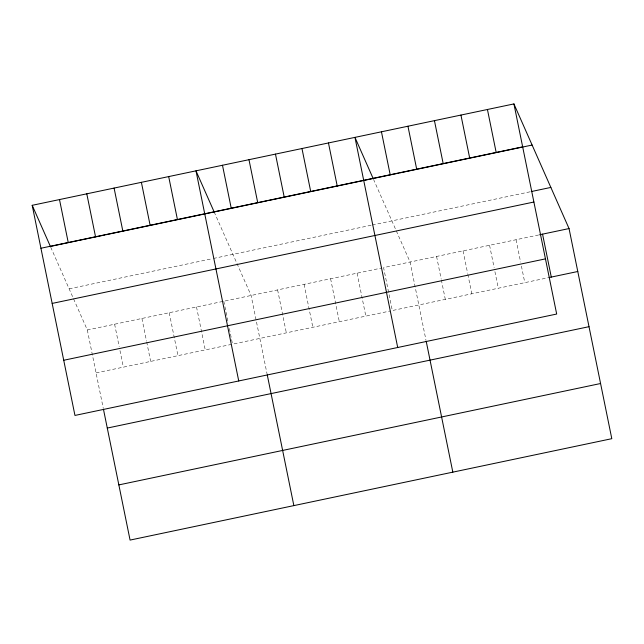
<?xml version="1.0" encoding="UTF-8"?>
<svg xmlns="http://www.w3.org/2000/svg" width="644" height="644" viewBox="0 0 644 644"><rect width="100%" height="100%" fill="white"/><g stroke="black" fill="none" stroke-linecap="round" stroke-linejoin="round"><path stroke-width="0.48" stroke-dasharray="3.22 2.42" d="M69.133 288.826L212.448 258.663M213.422 258.453L371.282 225.231M372.264 225.022L530.254 191.767M73.577 298.88L87.318 329.961L381.618 268.017M538.634 234.971L383.583 267.598L392.317 310.537L549.332 277.492M96.061 372.9L390.361 310.955M373.496 179.298L410.083 262.028L426.03 340.426M214.178 211.973L251.112 295.483L267.059 373.89M50.739 247.232L73.175 297.963M516.061 239.721L520.626 262.164M521.423 266.069L524.796 282.66M489.569 245.292L494.133 267.743M494.922 271.647L498.303 288.23M463.068 250.87L467.633 273.314M467.834 274.296L471.802 293.809M436.576 256.449L441.14 278.892M441.341 279.866L445.31 299.388M357.09 273.177L365.824 316.115M330.597 278.755L339.332 321.694M304.097 284.334L312.839 327.273M277.604 289.905L286.339 332.843M223.814 301.231L227.984 321.726M229.369 328.553L232.347 343.196M196.517 306.979L205.251 349.917M169.219 312.718L177.953 355.657M141.913 318.466L146.486 340.909M146.679 341.892L150.656 361.405M114.616 324.214L119.188 346.657M119.977 350.561L123.358 367.152M87.318 329.961L103.273 408.36"/><path stroke-width="0.97" d="M513.928 103.917L556.682 314.039L74.954 415.436L32.2 205.315L513.928 103.917L569.046 228.564L611.8 438.685L130.072 540.083L103.475 409.351M40.934 248.246L522.662 146.856M51.367 246.241L77.691 240.703M78.665 240.494L104.988 234.955M105.962 234.746L239.689 206.603M240.671 206.394L267.171 200.815M268.146 200.614L398.66 173.139M399.642 172.938L532.121 145.053M531.236 191.566L550.861 187.428M52.164 303.421L533.892 202.031M539.608 234.762L569.046 228.564M63.724 360.262L545.452 258.872M549.332 277.492L577.789 271.502M107.282 428.067L589.01 326.677M118.85 484.908L600.578 383.518M373.15 178.509L354.957 137.381L397.71 347.502M214.178 211.973L195.985 170.837L238.739 380.958M32.2 205.315L50.393 246.443M542.554 234.142L551.288 277.081M487.436 109.496L496.17 152.435M460.935 115.075L469.677 158.013M434.442 120.645L443.177 163.584M407.95 126.224L416.684 169.163M426.231 341.417L452.829 472.149M381.449 131.803L390.192 174.741M328.464 142.952L337.198 185.891M301.972 148.531L310.706 191.469M275.471 154.109L284.205 197.048M248.978 159.688L257.713 202.627M267.26 374.872L293.857 505.604M222.486 165.258L231.22 208.197M168.688 176.585L177.422 219.524M141.39 182.333L150.124 225.271M114.093 188.072L122.827 231.011M86.795 193.82L95.529 236.759M59.498 199.568L68.232 242.506"/></g></svg>
